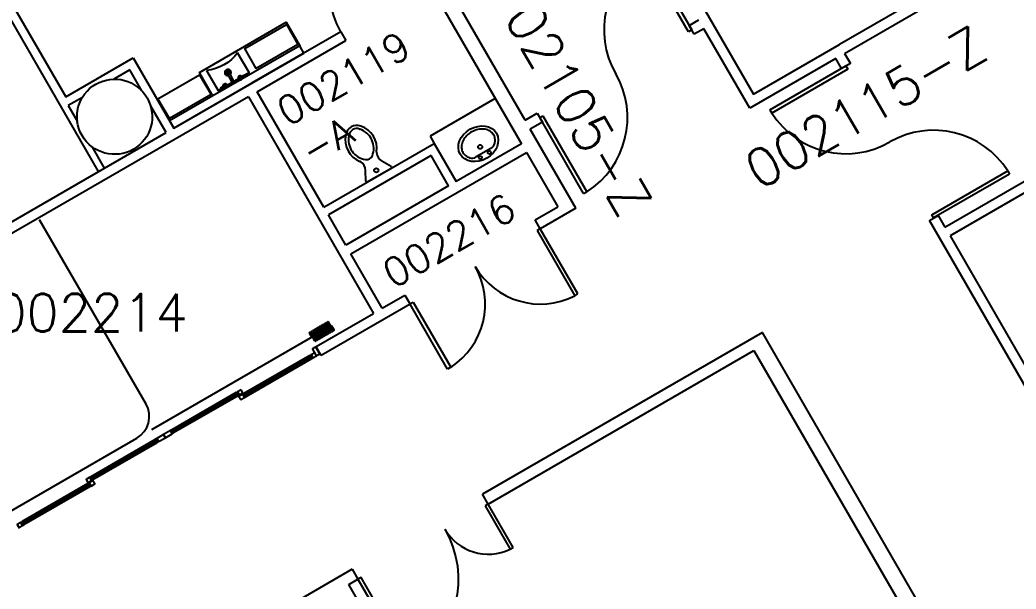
# Model space of a CAD drawing. Extents: x -1957 to 1822, y 4767 to 7331.
# Drawn here: x -157.6 to 319.4, y 6155.4 to 6427.8 of the extents above; entities that cross this region are included whole.
import ezdxf

# ---------------------------------------------------------------- set-up
doc = ezdxf.new("R2010")
doc.units = 0
doc.header["$LTSCALE"] = 48
doc.header["$MEASUREMENT"] = 0
doc.layers.get('0').update_dxf_attribs({"linetype": 'CONTINUOUS'})
for name, color, linetype in [('ARDOOR', 7, 'CONTINUOUS'), ('ARROOMNO', 4, 'CONTINUOUS'), ('ARWALL', 7, 'CONTINUOUS'), ('COL', 14, 'CONTINUOUS'), ('MILL', 1, 'CONTINUOUS'), ('MPFIXTURE', 3, 'CONTINUOUS')]:
    doc.layers.add(name, color=color, linetype=linetype)
doc.styles.add('ROMANS', font='romans.shx', dxfattribs={"height": 18})

# ---------------------------------------------------------------- blocks, each defined once
blk = doc.blocks.new('TLT-WALL')
for p, q in [((-7, 0), (7, 0)), ((-7, -0.75), (-7, 0)), ((-7, -0.75), (-4.5, -5.25)), ((7, -0.75), (4.5, -5.25)), ((7, -0.75), (7, 0))]:
    blk.add_line(p, q)
blk.add_circle((0, -2.75), 1)
for centre, radius, start, end in [((-9, -7.75), 5.15, 333.6222, 29.0546), ((0, -12.09), 3, 51.2988, 128.7012), ((9, -7.75), 5.15, 150.9454, 206.3778), ((4.17, -17.29), 11.17, 141.803, 221.6267), ((4.17, -17.29), 9.67, 128.7012, 221.6267), ((-6.18, -9.15), 2, 321.803, 333.6222), ((-4.17, -17.29), 9.67, 318.3733, 51.2988), ((-4.17, -17.29), 11.17, 318.3733, 38.197), ((6.18, -9.15), 2, 206.3778, 218.197), ((-5.67, -26.04), 3.5, 38.9879, 41.6267), ((0, -21.45), 3.8, 218.9879, 321.0121), ((5.67, -26.04), 3.5, 138.3733, 141.0121), ((-5.67, -26.04), 2, 38.9879, 41.6267), ((0, -21.45), 5.3, 218.9879, 321.0121), ((5.67, -26.04), 2, 138.3733, 141.0121)]:
    blk.add_arc(centre, radius, start, end)
blk = doc.blocks.new('SNK-OVL')
blk.add_line((-4.02, 3.25), (4.02, 3.25))
for centre, radius in [((-2.5, 4.5), 0.75), ((2.5, 4.5), 0.75), ((0, 0), 1)]:
    blk.add_circle(centre, radius)
for centre, start, end in [((-4.02, -0.75), 90, 137.9206), ((4.02, -0.75), 42.1012, 90)]:
    blk.add_arc(centre, 4, start, end)
blk.add_ellipse((0, -1.75), major_axis=(10, 0), ratio=0.8)
blk.add_open_spline([(-6.99, 1.93), (-7.38, 1.5), (-7.69, 1.05), (-8.28, -0.11), (-8.47, -0.82), (-8.53, -2.26), (-8.4, -2.98), (-7.83, -4.37), (-7.38, -5.05), (-6.18, -6.26), (-5.43, -6.8), (-3.72, -7.64), (-2.75, -7.95), (-0.74, -8.27), (0.31, -8.29), (2.35, -8.04), (3.33, -7.78), (5.1, -7), (5.89, -6.49), (7.17, -5.31), (7.66, -4.65), (8.32, -3.27), (8.49, -2.55), (8.5, -1.81), (8.5, -1.78), (8.5, -1.75), (8.5, -1.14), (8.39, -0.54), (7.91, 0.71), (7.52, 1.35), (6.99, 1.93)], degree=3, knots=[2.515773, 2.515773, 2.515773, 2.515773, 2.756182, 2.756182, 3.107509, 3.107509, 3.458835, 3.458835, 3.810162, 3.810162, 4.161488, 4.161488, 4.512815, 4.512815, 4.864141, 4.864141, 5.215468, 5.215468, 5.566794, 5.566794, 5.918121, 5.918121, 6.269447, 6.269447, 6.283185, 6.283185, 6.283185, 6.580082, 6.580082, 6.909232, 6.909232, 6.909232, 6.909232])
blk = doc.blocks.new('7-00-SDRS')
at = {"color": 0}
for p, q in [((82.25, 0), (82.25, 42)), ((82.25, 42), (84, 42)), ((84, 42), (84, 0)), ((0, -42), (0, 0)), ((0, 0), (1.75, 0)), ((1.75, 0), (1.75, -42)), ((84, 0), (82.25, 0)), ((0, -42), (1.75, -42))]:
    blk.add_line(p, q, dxfattribs=at)
for centre, start, end in [((84.07, -0.03), 92.4736, 179.9641), ((-0.07, 0.03), 272.4736, 359.9641)]:
    blk.add_arc(centre, 42.07, start, end, dxfattribs=at)
blk = doc.blocks.new('6-00-DRS')
at = {"color": 0}
for p, q in [((0, 36), (0, 0)), ((1.75, 36), (0, 36)), ((1.75, 0), (1.75, 36)), ((70.25, 0), (70.25, 36)), ((70.25, 36), (72, 36)), ((72, 36), (72, 0)), ((0, 0), (1.75, 0)), ((72, 0), (70.25, 0))]:
    blk.add_line(p, q, dxfattribs=at)
for centre, start, end in [((-0.08, -0.03), 0.049, 87.097), ((72.08, -0.03), 92.903, 179.951)]:
    blk.add_arc(centre, 36.08, start, end, dxfattribs=at)
blk = doc.blocks.new('4-00-DR')
at = {"color": 0}
blk.add_lwpolyline([(0, 48), (1.75, 48), (1.75, 0), (0, 0)], close=True, dxfattribs=at)
blk.add_arc((-0.06, -0.02), 48.06, 0.0274, 87.8451, dxfattribs=at)
blk = doc.blocks.new('2-00-DR')
at = {"color": 0}
for p, q in [((0, 24), (0, 0)), ((1.75, 24), (0, 24)), ((1.75, 0), (1.75, 24)), ((0, 0), (1.75, 0))]:
    blk.add_line(p, q, dxfattribs=at)
blk.add_arc((-0.12, -0.05), 24.12, 0.1115, 85.5546, dxfattribs=at)
blk = doc.blocks.new('3-06-DR')
at = {"color": 0}
for p, q in [((0, 42), (0, 0)), ((1.75, 42), (0, 42)), ((1.75, 0), (1.75, 42)), ((0, 0), (1.75, 0))]:
    blk.add_line(p, q, dxfattribs=at)
blk.add_arc((-0.07, -0.03), 42.07, 0.0359, 87.5264, dxfattribs=at)

msp = doc.modelspace()

# ---------------------------------------------------------------- linework, layer by layer
at = {"layer": 'ARDOOR'}
for p, q in [((-97.24, 6243.99), (-148.16, 6332.17)), ((-10.38, 6277.66), (-12.67, 6281.63)), ((-9.98, 6277.89), (-12.28, 6281.86)), ((-9.59, 6278.12), (-11.88, 6282.09)), ((-9.19, 6278.35), (-11.48, 6282.32)), ((-8.79, 6278.58), (-11.09, 6282.55)), ((-8.4, 6278.8), (-10.69, 6282.78)), ((-8, 6279.03), (-10.29, 6283)), ((-7.6, 6279.26), (-9.89, 6283.23)), ((-8.35, 6281.47), (-94.63, 6231.64)), ((-17.88, 6275.98), (-19.03, 6277.96)), ((-16.34, 6274.22), (-18.63, 6278.19)), ((-15.94, 6274.45), (-18.23, 6278.42)), ((-15.54, 6274.68), (-17.84, 6278.65)), ((-15.15, 6274.91), (-17.44, 6278.88)), ((-14.75, 6275.14), (-17.04, 6279.11)), ((-14.35, 6275.37), (-16.65, 6279.34)), ((-13.96, 6275.59), (-16.25, 6279.57)), ((-13.56, 6275.82), (-15.85, 6279.79)), ((-13.16, 6276.05), (-15.45, 6280.02)), ((-12.76, 6276.28), (-15.06, 6280.25)), ((-12.37, 6276.51), (-14.66, 6280.48)), ((-11.97, 6276.74), (-14.26, 6280.71)), ((-11.57, 6276.97), (-13.87, 6280.94)), ((-11.18, 6277.2), (-13.47, 6281.17)), ((-10.78, 6277.43), (-13.07, 6281.4)), ((-11.57, 6276.96), (-11.57, 6276.97)), ((-11.17, 6277.19), (-11.18, 6277.2)), ((-10.77, 6277.42), (-10.78, 6277.43)), ((-10.38, 6277.65), (-10.38, 6277.66)), ((-9.98, 6277.88), (-9.98, 6277.89)), ((-9.58, 6278.11), (-9.59, 6278.12)), ((-9.18, 6278.34), (-9.19, 6278.35)), ((-8.79, 6278.57), (-8.79, 6278.58)), ((-8.39, 6278.79), (-8.4, 6278.8)), ((-7.2, 6279.49), (-8.35, 6281.48)), ((-7.99, 6279.02), (-8, 6279.03)), ((-7.6, 6279.25), (-7.6, 6279.26)), ((-7.2, 6279.48), (-7.2, 6279.49)), ((-17.68, 6275.63), (-17.88, 6275.98)), ((-16.33, 6274.21), (-16.34, 6274.22)), ((-15.94, 6274.44), (-15.94, 6274.45)), ((-15.54, 6274.67), (-15.54, 6274.68)), ((-15.14, 6274.9), (-15.15, 6274.91)), ((-14.74, 6275.13), (-14.75, 6275.14)), ((-14.35, 6275.36), (-14.35, 6275.37)), ((-13.95, 6275.58), (-13.96, 6275.59)), ((-13.55, 6275.81), (-13.56, 6275.82)), ((-13.16, 6276.04), (-13.16, 6276.05)), ((-12.76, 6276.27), (-12.76, 6276.28)), ((-12.36, 6276.5), (-12.37, 6276.51)), ((-11.96, 6276.73), (-11.97, 6276.74)), ((-18.83, 6267.17), (-50.33, 6248.99)), ((-17.96, 6265.66), (-49.46, 6247.47)), ((-54.06, 6249.43), (-84.91, 6231.62)), ((-53.18, 6247.92), (-84.03, 6230.11)), ((-174.41, 6185.58), (-101.63, 6227.6)), ((-123.56, 6209.31), (-92.7, 6227.12)), ((-122.68, 6207.79), (-91.83, 6225.61)), ((-125.03, 6205.86), (-156.53, 6187.67)), ((-124.15, 6204.35), (-155.66, 6186.16))]:
    msp.add_line(p, q, dxfattribs=at)
at = {"layer": 'ARDOOR', "flags": 128}
for points in [[(-12.27, 6281.85), (-12.38, 6281.94), (-12.52, 6281.96), (-12.64, 6281.89), (-12.7, 6281.76), (-12.67, 6281.62)], [(-11.48, 6282.31), (-11.58, 6282.4), (-11.72, 6282.42), (-11.85, 6282.35), (-11.9, 6282.22), (-11.87, 6282.08)], [(-10.68, 6282.77), (-10.79, 6282.86), (-10.93, 6282.88), (-11.05, 6282.8), (-11.11, 6282.68), (-11.08, 6282.54)], [(-9.89, 6283.22), (-9.99, 6283.32), (-10.14, 6283.33), (-10.26, 6283.26), (-10.32, 6283.13), (-10.29, 6283)], [(-18.63, 6278.18), (-18.73, 6278.28), (-18.87, 6278.29), (-18.99, 6278.22), (-19.05, 6278.09), (-19.02, 6277.95)], [(-17.83, 6278.64), (-17.94, 6278.73), (-18.08, 6278.75), (-18.2, 6278.68), (-18.26, 6278.55), (-18.23, 6278.41)], [(-17.04, 6279.1), (-17.14, 6279.19), (-17.28, 6279.21), (-17.41, 6279.14), (-17.46, 6279.01), (-17.43, 6278.87)], [(-16.24, 6279.56), (-16.35, 6279.65), (-16.49, 6279.67), (-16.61, 6279.59), (-16.67, 6279.47), (-16.64, 6279.33)], [(-15.45, 6280.01), (-15.55, 6280.11), (-15.69, 6280.12), (-15.82, 6280.05), (-15.88, 6279.92), (-15.85, 6279.79)], [(-14.65, 6280.47), (-14.76, 6280.57), (-14.9, 6280.58), (-15.02, 6280.51), (-15.08, 6280.38), (-15.05, 6280.24)], [(-13.86, 6280.93), (-13.97, 6281.03), (-14.11, 6281.04), (-14.23, 6280.97), (-14.29, 6280.84), (-14.26, 6280.7)], [(-13.07, 6281.39), (-13.17, 6281.49), (-13.31, 6281.5), (-13.43, 6281.43), (-13.49, 6281.3), (-13.46, 6281.16)], [(-11.57, 6276.96), (-11.46, 6276.87), (-11.32, 6276.85), (-11.2, 6276.92), (-11.14, 6277.05), (-11.17, 6277.19)], [(-10.77, 6277.42), (-10.67, 6277.32), (-10.53, 6277.31), (-10.4, 6277.38), (-10.35, 6277.51), (-10.38, 6277.65)], [(-9.98, 6277.88), (-9.87, 6277.78), (-9.73, 6277.77), (-9.61, 6277.84), (-9.55, 6277.97), (-9.58, 6278.11)], [(-9.18, 6278.34), (-9.08, 6278.24), (-8.94, 6278.23), (-8.82, 6278.3), (-8.76, 6278.43), (-8.79, 6278.57)], [(-8.39, 6278.79), (-8.29, 6278.7), (-8.14, 6278.69), (-8.02, 6278.76), (-7.96, 6278.89), (-7.99, 6279.02)], [(-7.6, 6279.25), (-7.49, 6279.16), (-7.35, 6279.14), (-7.23, 6279.21), (-7.17, 6279.34), (-7.2, 6279.48)], [(-16.33, 6274.21), (-16.23, 6274.11), (-16.09, 6274.1), (-15.96, 6274.17), (-15.91, 6274.3), (-15.94, 6274.44)], [(-15.54, 6274.67), (-15.43, 6274.57), (-15.29, 6274.56), (-15.17, 6274.63), (-15.11, 6274.76), (-15.14, 6274.9)], [(-14.74, 6275.13), (-14.64, 6275.03), (-14.5, 6275.02), (-14.38, 6275.09), (-14.32, 6275.22), (-14.35, 6275.36)], [(-13.95, 6275.58), (-13.84, 6275.49), (-13.7, 6275.48), (-13.58, 6275.55), (-13.52, 6275.68), (-13.55, 6275.81)], [(-13.16, 6276.04), (-13.05, 6275.95), (-12.91, 6275.93), (-12.79, 6276), (-12.73, 6276.13), (-12.76, 6276.27)], [(-12.36, 6276.5), (-12.26, 6276.41), (-12.12, 6276.39), (-11.99, 6276.46), (-11.94, 6276.59), (-11.96, 6276.73)], [(-18.58, 6266.74), (-18.83, 6267.17), (-18.18, 6267.55), (-17.93, 6267.12), (-18.58, 6266.74)], [(-16.45, 6268.55), (-18.18, 6267.55), (-17.31, 6266.03), (-15.58, 6267.03), (-16.45, 6268.55)], [(-17.58, 6270.5), (-16.06, 6271.37), (-14.06, 6267.91), (-15.58, 6267.03), (-17.58, 6270.5)], [(-17.93, 6267.12), (-50.73, 6248.18), (-50.36, 6247.53), (-17.56, 6266.47), (-17.93, 6267.12)], [(-17.96, 6265.66), (-18.21, 6266.09), (-17.56, 6266.47), (-17.31, 6266.03), (-17.96, 6265.66)], [(-53.16, 6249.38), (-85.31, 6230.81), (-84.93, 6230.16), (-52.78, 6248.73), (-53.16, 6249.38)], [(-53.81, 6249), (-54.06, 6249.43), (-53.41, 6249.81), (-53.16, 6249.38), (-53.81, 6249)], [(-53.18, 6247.92), (-53.43, 6248.35), (-52.78, 6248.73), (-52.53, 6248.29), (-53.18, 6247.92)], [(-51.68, 6250.81), (-53.41, 6249.81), (-52.53, 6248.29), (-50.8, 6249.29), (-51.68, 6250.81)], [(-50.98, 6248.61), (-52.72, 6247.61), (-51.84, 6246.1), (-50.11, 6247.1), (-50.98, 6248.61)], [(-50.08, 6248.55), (-50.33, 6248.99), (-50.98, 6248.61), (-50.73, 6248.18), (-50.08, 6248.55)], [(-49.46, 6247.47), (-49.71, 6247.9), (-50.36, 6247.53), (-50.11, 6247.1), (-49.46, 6247.47)], [(-91.18, 6225.98), (-87.93, 6227.86), (-88.81, 6229.37), (-92.05, 6227.5), (-91.18, 6225.98)], [(-85.56, 6231.25), (-88.81, 6229.37), (-87.93, 6227.86), (-84.68, 6229.73), (-85.56, 6231.25)], [(-84.66, 6231.19), (-84.91, 6231.62), (-85.56, 6231.25), (-85.31, 6230.81), (-84.66, 6231.19)], [(-84.03, 6230.11), (-84.28, 6230.54), (-84.93, 6230.16), (-84.68, 6229.73), (-84.03, 6230.11)], [(-123.58, 6207.85), (-91.43, 6226.41), (-91.8, 6227.06), (-123.95, 6208.5), (-123.58, 6207.85)], [(-92.7, 6227.12), (-92.45, 6226.69), (-91.8, 6227.06), (-92.05, 6227.5), (-92.7, 6227.12)], [(-92.08, 6226.04), (-91.83, 6225.61), (-91.18, 6225.98), (-91.43, 6226.41), (-92.08, 6226.04)], [(-124.13, 6205.8), (-156.93, 6186.87), (-156.55, 6186.22), (-123.75, 6205.15), (-124.13, 6205.8)], [(-125.06, 6206.42), (-123.33, 6207.42), (-124.2, 6208.93), (-125.94, 6207.93), (-125.06, 6206.42)], [(-124.78, 6205.43), (-125.03, 6205.86), (-124.38, 6206.24), (-124.13, 6205.8), (-124.78, 6205.43)], [(-122.65, 6207.24), (-124.38, 6206.24), (-123.5, 6204.72), (-121.77, 6205.72), (-122.65, 6207.24)], [(-123.56, 6209.31), (-123.31, 6208.88), (-123.95, 6208.5), (-124.2, 6208.93), (-123.56, 6209.31)], [(-122.93, 6208.23), (-122.68, 6207.79), (-123.33, 6207.42), (-123.58, 6207.85), (-122.93, 6208.23)], [(-124.15, 6204.35), (-124.4, 6204.78), (-123.75, 6205.15), (-123.5, 6204.72), (-124.15, 6204.35)], [(-157.18, 6187.3), (-158.91, 6186.3), (-158.04, 6184.78), (-156.3, 6185.78), (-157.18, 6187.3)], [(-156.28, 6187.24), (-156.53, 6187.67), (-157.18, 6187.3), (-156.93, 6186.87), (-156.28, 6187.24)], [(-155.66, 6186.16), (-155.91, 6186.59), (-156.55, 6186.22), (-156.3, 6185.78), (-155.66, 6186.16)]]:
    msp.add_lwpolyline(points, dxfattribs=at)
at = {"layer": 'ARDOOR'}
for centre, radius, start, end in [((-12.48, 6281.74), 0.229, 30, 210), ((-11.68, 6282.2), 0.229, 30, 210), ((-10.89, 6282.66), 0.229, 30, 210), ((-10.09, 6283.12), 0.229, 30, 210), ((-18.83, 6278.08), 0.229, 30, 210), ((-18.04, 6278.53), 0.229, 30, 210), ((-17.24, 6278.99), 0.229, 30, 210), ((-16.45, 6279.45), 0.229, 30, 210), ((-15.65, 6279.91), 0.229, 30, 210), ((-14.86, 6280.37), 0.229, 30, 210), ((-14.06, 6280.83), 0.229, 30, 210), ((-13.27, 6281.29), 0.229, 30, 210), ((-11.37, 6277.08), 0.229, 210, 30), ((-10.58, 6277.54), 0.229, 210, 30), ((-9.79, 6278), 0.229, 210, 30), ((-8.99, 6278.46), 0.229, 210, 30), ((-8.2, 6278.92), 0.229, 210, 30), ((-7.4, 6279.38), 0.229, 210, 30), ((-16.14, 6274.33), 0.229, 210, 30), ((-15.35, 6274.79), 0.229, 210, 30), ((-14.55, 6275.25), 0.229, 210, 30), ((-13.76, 6275.71), 0.229, 210, 30), ((-12.96, 6276.17), 0.229, 210, 30), ((-12.17, 6276.63), 0.229, 210, 30), ((-107.63, 6237.99), 12, 300, 30)]:
    msp.add_arc(centre, radius, start, end, dxfattribs=at)
at = {"layer": 'ARWALL'}
for p, q in [((-119.91, 6355.25), (-202.44, 6498.21)), ((-198.72, 6500.25), (-135.68, 6391.08)), ((84.32, 6379.85), (21.91, 6487.94)), ((152.54, 6463.43), (193.63, 6392.27)), ((287.99, 6446.75), (234.84, 6416.06)), ((237.28, 6411.84), (297.36, 6446.53)), ((40.07, 6441.99), (82.48, 6368.53)), ((162.84, 6425.18), (167.45, 6427.84)), ((165.28, 6420.96), (162.84, 6425.18)), ((-3.94, 6422.21), (-46.39, 6397.7)), ((-3.94, 6422.21), (-1.5, 6417.99)), ((169.89, 6423.62), (165.28, 6420.96)), ((191.84, 6385.61), (169.89, 6423.62)), ((-43.95, 6393.48), (-1.5, 6417.99)), ((193.63, 6392.27), (234.84, 6416.06)), ((237.28, 6411.84), (240.05, 6407.04)), ((-135.68, 6391.08), (-103.42, 6409.7)), ((-103.42, 6409.7), (-83.97, 6376)), ((233.06, 6409.4), (191.84, 6385.61)), ((235.83, 6404.61), (233.06, 6409.4)), ((240.05, 6407.04), (235.83, 6404.61)), ((-104.98, 6403.9), (-112.59, 6399.5)), ((-99.21, 6393.91), (-104.98, 6403.9)), ((-83.97, 6376), (-46.39, 6397.7)), ((-12.04, 6338.21), (-43.95, 6393.48)), ((-48.17, 6391.04), (-249.13, 6275.02)), ((-127.68, 6390.79), (-134.53, 6386.83)), ((-134.53, 6386.83), (-130.11, 6379.17)), ((-87.65, 6373.88), (-95, 6386.61)), ((-48.17, 6391.04), (11.67, 6287.38)), ((84.32, 6379.85), (90.09, 6383.18)), ((90.09, 6383.18), (92.53, 6378.96)), ((92.53, 6378.96), (86.76, 6375.62)), ((-237.69, 6287.25), (-87.65, 6373.88)), ((108.63, 6337.73), (86.76, 6375.62)), ((-12.04, 6338.21), (40.8, 6368.72)), ((40.8, 6368.72), (51.3, 6350.53)), ((82.48, 6368.53), (51.3, 6350.53)), ((-123.21, 6367.22), (-117.2, 6356.82)), ((39.24, 6362.91), (-9.92, 6334.53)), ((0.9, 6315.8), (84.92, 6364.31)), ((47.62, 6348.41), (39.24, 6362.91)), ((84.92, 6364.31), (99.92, 6338.33)), ((285.28, 6328.7), (331.21, 6355.22)), ((47.62, 6348.41), (-1.54, 6320.02)), ((333.65, 6351), (287.72, 6324.48)), ((-1.54, 6320.02), (-9.92, 6334.53)), ((89.08, 6332.08), (99.92, 6338.33)), ((108.63, 6337.73), (91.52, 6327.85)), ((277.83, 6331.86), (282.05, 6334.3)), ((282.05, 6334.3), (285.28, 6328.7)), ((91.52, 6327.85), (89.08, 6332.08)), ((355.79, 6196.83), (277.83, 6331.86)), ((287.72, 6324.48), (343.72, 6227.48)), ((15.9, 6289.82), (0.9, 6315.8)), ((15.9, 6289.82), (26.73, 6296.08)), ((26.73, 6296.08), (29.17, 6291.85)), ((29.17, 6291.85), (-13.41, 6267.28)), ((-15.84, 6271.5), (11.67, 6287.38)), ((197.92, 6278.26), (63.86, 6200.87)), ((330.81, 6048.08), (197.92, 6278.26)), ((-13.41, 6267.28), (-15.84, 6271.5)), ((66.61, 6196.1), (193.85, 6269.56)), ((193.85, 6269.56), (323.99, 6044.15)), ((66.61, 6196.1), (63.86, 6200.87)), ((1.51, 6164.87), (-89.46, 6112.34)), ((1.51, 6164.87), (4.26, 6160.1)), ((-0.11, 6157.58), (4.26, 6160.1)), ((14.69, 6131.94), (-0.11, 6157.58))]:
    msp.add_line(p, q, dxfattribs=at)
at = {"layer": 'COL', "extrusion": (0, 0, -1)}
msp.add_arc((112.26, 6381.51), 18, 329.9999999999402, 329.9999942703573, dxfattribs=at)
at = {"layer": 'MILL'}
for p, q in [((-65.18, 6391.47), (-85.97, 6379.47)), ((69.98, 6390.18), (38.8, 6372.18)), ((38.8, 6372.18), (40.8, 6368.72))]:
    msp.add_line(p, q, dxfattribs=at)
at = {"layer": 'MILL', "flags": 128}
for points in [[(-23.61, 6415.47), (-65.18, 6391.47), (-71.68, 6402.73), (-30.11, 6426.73), (-23.61, 6415.47)], [(-24.55, 6416.08), (-44.46, 6404.58), (-49.96, 6414.11), (-30.05, 6425.61), (-24.55, 6416.08)], [(-85.97, 6379.47), (-83.97, 6376), (-21.61, 6412), (-23.61, 6415.47), (-23.61, 6415.47)], [(-66.11, 6392.08), (-86.03, 6380.58), (-91.53, 6390.11), (-71.61, 6401.61), (-66.11, 6392.08)]]:
    msp.add_lwpolyline(points, dxfattribs=at)
at = {"layer": 'MPFIXTURE'}
for p, q in [((-58.48, 6402.45), (-56.16, 6398.02)), ((-57.59, 6402.91), (-57.13, 6402.02)), ((-57.13, 6402.02), (-55.27, 6398.48))]:
    msp.add_line(p, q, dxfattribs=at)
at = {"layer": 'MPFIXTURE', "flags": 128}
for points in [[(-68.21, 6403.57), (-62.71, 6394.05), (-47.87, 6402.62), (-53.37, 6412.15)], [(-50.02, 6401.1), (-50.14, 6401.33), (-52.22, 6400.24), (-52.1, 6400.01), (-50.02, 6401.1)], [(-61.3, 6395.19), (-61.42, 6395.42), (-59.34, 6396.51), (-59.22, 6396.28), (-61.3, 6395.19)]]:
    msp.add_lwpolyline(points, dxfattribs=at)
at = {"layer": 'MPFIXTURE', "extrusion": (0, 0, -1)}
for centre, radius, start, end in [((70.65, 6424.94), 21.5, 216.5072, 263.4929), ((58.04, 6402.68), 0.5, 332.3212, 152.3203), ((59.28, 6396.39), 1, 339.7214, 324.9201), ((59.28, 6396.39), 0.5, 347.2493, 317.3922), ((59.28, 6396.39), 0.375, 352.4102, 312.2313)]:
    msp.add_arc(centre, radius, start, end, dxfattribs=at)
at = {"layer": 'MPFIXTURE'}
for centre, radius, start, end in [((-58.04, 6402.68), 1.5, 317.1505, 278.208), ((-58.04, 6402.68), 1.12, 324.0671, 271.2915), ((-52.16, 6400.13), 1, 35.0799, 20.2786), ((-55.71, 6398.25), 0.5, 207.6791, 27.6793), ((-52.16, 6400.13), 0.5, 42.6078, 12.7507), ((-52.16, 6400.13), 0.375, 47.7687, 7.5898)]:
    msp.add_arc(centre, radius, start, end, dxfattribs=at)

# ---------------------------------------------------------------- block references
at = {"layer": 'ARDOOR', "xscale": -1}
for name, p, rotation in [('3-06-DR', (32.44, 6443.21), 30.00000000002323), ('4-00-DR', (4.26, 6160.1), 209.999999999983)]:
    msp.add_blockref(name, p, dxfattribs=dict(at, rotation=rotation))
at = {"layer": 'ARDOOR'}
for name, p, rotation in [('7-00-SDRS', (91.31, 6381.07), 29.99999999999677), ('7-00-SDRS', (237.88, 6405.79), 300.0000000000004), ('6-00-DRS', (91.52, 6327.85), 210.0000000000033), ('2-00-DR', (66.61, 6196.1), 210.0000000000099)]:
    msp.add_blockref(name, p, dxfattribs=dict(at, rotation=rotation))
at = {"layer": 'MPFIXTURE'}
for name, p, rotation in [('TLT-WALL', (14.38, 6353.46), 209.9999999999972), ('SNK-OVL', (62.75, 6367.06), 209.9999999999956)]:
    msp.add_blockref(name, p, dxfattribs=dict(at, rotation=rotation))

# ---------------------------------------------------------------- texts
at = {"layer": 'ARROOMNO', "style": 'ROMANS'}
for s, height, rotation, p in [('002105-Z', 18, 300, (66.15, 6442.47)), ('002119', 13.5, 30, (-29.39, 6376.65)), ('002115-Z', 18, 30, (196.41, 6346.16)), ('-A', 13.5, 30, (-18.46, 6357.72)), ('002216', 13.5, 30, (21.15, 6299.03))]:
    msp.add_text(s, height=height, rotation=rotation, dxfattribs=at).set_placement(p)
msp.add_text('002214', height=18, dxfattribs=at).set_placement((-169.88, 6278.69))

doc.saveas('drawing.dxf')
